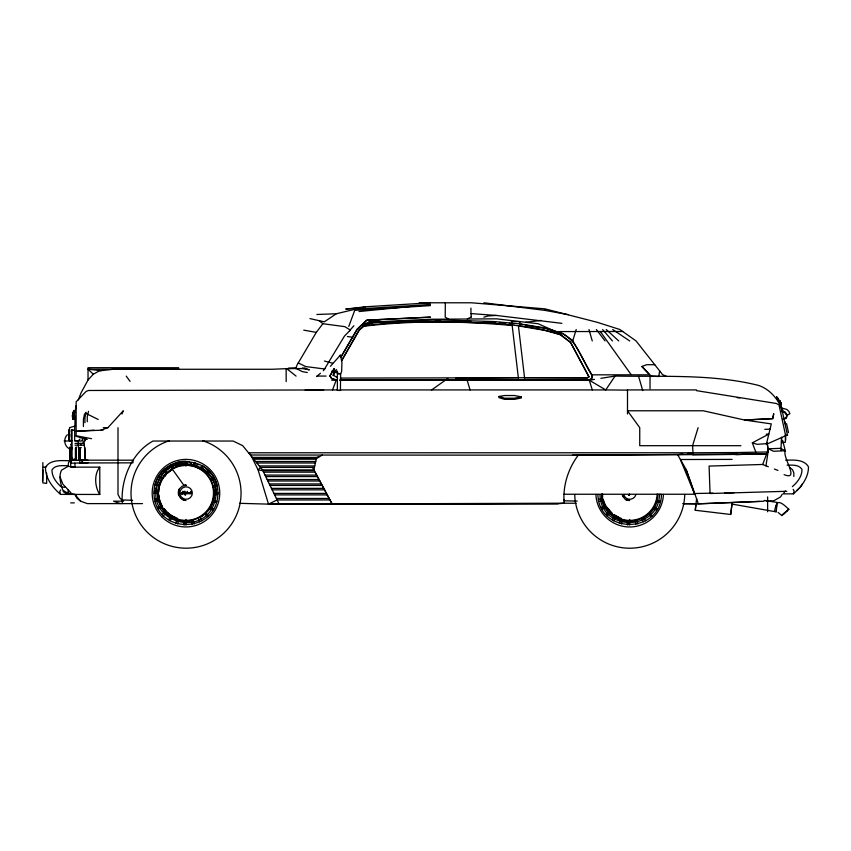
<?xml version="1.0" encoding="UTF-8"?>
<svg xmlns="http://www.w3.org/2000/svg" width="851" height="851" viewBox="0 0 851 851"><rect width="100%" height="100%" fill="white"/><g stroke="black" fill="none" stroke-linecap="round" stroke-linejoin="round"><path stroke-width="1.28" d="M307.317 372.547L302.307 371.6L295.701 368.238L272.299 369.27L113.46 369.27L99.376 370.855L93.302 374.217L88.025 369.228L88.025 367.696L178.604 367.728L178.604 369.27L88.025 369.228L88.025 379.971L80.994 392.992L78.356 399.885M511.419 320.582L512.121 325.465C462.912 321.167 412.895 320.253 363.845 326.252L359.25 330.188L341.655 360.824M455.828 378.269L518.397 377.642M340.655 357.335L357.112 329.177L361.494 325.029L372.015 322.561L437.957 319.912L493.208 321.518L520.131 323.891L522.705 324.71M341.655 360.43L359.25 329.794L363.845 325.859C406.384 319.87 449.722 321.784 492.559 323.21C515.557 325.231 538.896 327.146 560.852 334.805L544.64 330.369L520.44 326.252L519.706 321.572L511.419 321.572M649.058 374.823L591.626 374.834C581.531 359.654 576.372 336.209 556.607 331.582L570.521 342.155L588.988 376.865L587.477 378.035L524.599 377.642M73.463 416.469L74.42 411.554L74.154 414.49L74.441 413.522L73.324 413.575L73.112 414.437L73.484 411.65L73.92 417.724L72.856 417.692L72.367 415.618L73.431 415.65M74.399 411.969C73.377 411.554 74.367 412.32 73.494 416.437M74.165 413.703L73.973 415.097L74.399 414.043M767.4 453.796L578.265 455.189C568.021 468.805 562.617 486.166 564.17 503.207L576.063 503.26M74.207 412.012L74.122 413.426L73.356 413.32M74.665 412.607L74.739 411.65L74.367 415.054L74.462 413.905L74.122 414.99L73.25 414.841L73.718 411.682L73.516 412.703M73.739 413.639C73.271 417.841 73.941 409.182 73.952 412.703M74.122 414.724L74.409 411.65M73.505 412.969L73.505 416.32L73.58 413.533M74.143 413.969L73.984 415.043M71.707 430L71.707 459.636L71.707 430L72.888 430M73.963 415.107C74.218 411.097 73.675 416.054 73.803 414.448M72.612 417.809L72.643 416.809L73.718 416.841M73.814 413.246L73.888 410.852M74.069 410.905L73.867 417.479L72.792 417.447L72.75 418.958L73.814 418.99M74.26 410.948L74.037 417.384L72.973 417.352L72.92 418.681L73.994 418.713M73.941 416.299L74.282 412.044M74.441 414.98L73.292 414.703M70.378 457.178L70.08 459.636L70.08 447.158L70.08 457.178M71.218 457.434L70.92 459.88L70.92 447.413L70.92 457.434M73.931 412.278C72.803 410.99 73.377 415.128 73.973 411.671M75.824 457.934L75.526 460.38L75.526 447.913L75.526 457.934M76.484 457.178L76.186 459.636L76.186 447.158L76.186 457.178M79.207 457.934L78.909 460.38L78.909 447.913L78.909 457.934M80.249 457.678L79.951 460.125L79.951 447.647L79.951 457.678M73.569 415.926L73.718 411.746L73.494 412.267M74.409 413.852L74.228 415.022L74.154 414.043M73.909 413.214L74.228 411.873M780.931 450.19L781.59 437.254M72.367 415.618L72.792 419.352L73.867 419.383L74.665 411.905L74.601 411.033L73.633 410.799L73.101 414.533L74.526 414.437L73.782 414.99M185.561 494.803L186.082 492.899M186.082 493.208L185.816 493.41M74.005 414.139L74.005 412.022M73.654 413.873L73.622 414.82M73.377 414.937L73.59 414.107M73.633 414.139C73.675 416.033 74.09 412.341 73.941 414.32M74.611 412.735C74.558 410.31 75.228 413.373 73.909 412.554M732.094 503.484L730.69 514.483L695.256 510.26L696.522 499.346M730.69 514.483L732.094 502.845L731.966 504.069L776.123 511.845L776.208 511.217M74.409 412.022L74.399 412.171M776.123 511.845L777.261 502.441L764.241 500.462M73.633 414.692L74.431 413.543M330.401 366.292L340.453 355.058L341.921 362.441L341.655 371.355L340.687 373.77L337.368 373.685L340.623 373.706L340.411 390.449L337.368 390.364L337.368 371.047M732.02 503.515L731.966 504.069M74.133 412.565L74.282 411.746M696.586 499.282L696.661 498.622M70.58 459.04L70.356 459.189M72.718 459.295L72.484 459.455M75.186 459.04L74.973 459.625M76.026 459.285L75.803 459.444M85.004 460.019L85.004 447.764M189.156 493.527L189.816 493.654M696.086 503.845L695.256 510.26M74.292 414.639L74.367 413.629L74.165 414.969M154.01 493.165C154.499 451.434 217.42 451.434 217.909 493.165C217.42 534.896 154.499 534.896 154.01 493.165L157.712 493.165C160.967 540.693 231.312 521.727 210.516 478.985C183.89 439.648 132.352 490.942 171.838 517.631L169.987 520.833M157.02 485.41C146.553 522.886 205.219 538.609 214.909 500.92C225.366 463.444 166.7 447.722 157.01 485.41A29.966 29.966 0 0 1 185.965 463.199M183.986 500.25L185.954 500.505L180.529 498.26L178.55 494.761A7.67 7.67 0 0 1 179.306 489.006L182.114 486.208L185.944 485.176M213.633 509.143L210.42 507.292L213.239 500.473L214.207 493.165L213.239 485.857L216.824 484.9A31.955 31.955 0 0 0 201.942 465.497L200.081 468.699L193.273 465.88L185.965 464.923M659.472 494.463C658.972 531.184 601.444 532.056 599.987 495.335M597.891 494.495C598.508 534.343 660.876 534.3 661.45 494.463L657.749 494.463C657.376 529.747 601.934 529.588 601.466 494.378M191.081 491.687C191.241 490.984 189.422 494.484 191.284 493.644M74.697 411.841L73.526 411.831M768.357 466.752L765.964 465.837L768.559 448.796L780.495 448.328L785.303 450.796C782.016 457.168 800.376 481.198 784.101 474.656M774.623 511.238C776.378 500.282 778.888 499.739 788.845 509.334M787.42 434.925L766.347 444.35L771.293 423.904L744.444 420L772.931 418.671L773.761 413.682L772.463 418.618L744.444 420L703.266 410.778L627.495 410.778L639.739 427.67L639.739 445.69L740.913 445.69M188.954 493.048L189.741 492.857L188.837 493.378M295.648 368.568L297.18 364.76L316.295 332.379L322.869 323.72L344.793 326.646L350.357 330.05L344.432 336.134L324.571 368.972L305.732 366.568L298.254 362.941M659.685 370.962L658.727 376.525L651.004 376.068L642.058 366.419M72.792 419.352L73.463 415.916L74.526 415.948L73.92 417.724M74.962 411.724L76.154 405.619M84.557 413.894L83.419 419.288L83.419 426.479M82.579 437.733L82.366 439.988L81.345 441.041L74.686 440.754L74.686 426.181L69.559 427.659L69.559 440.754L71.718 440.871M182.635 492.931L182.305 493.08A4 4 0 0 0 181.359 493.282C180.359 494.516 184.784 493.569 182.497 491.708A1.298 1.298 0 0 1 183.135 491.442L183.603 491.931M86.111 412.278L84.93 417.681L84.93 422.702M322.274 455.019L316.349 458.657L313.859 469.89L262.48 469.89L242.716 445.69L233.163 441.041L153.02 441.041C131.767 452.392 120.342 479.996 122.331 503.611M187.422 491.421C185.475 496.569 187.699 491.25 187.411 491.421M334.571 368.962L333.177 375.568L335.783 371.036M88.515 411.32L87.27 416.713L87.27 421.745M184.507 493.931C184.337 493.006 183.582 492.601 184.901 491.335M190.613 492.984L190.89 491.367L191.103 491.889M183.625 491.835C182.178 490.591 183.986 496.09 180.986 493.452M183.827 492.942L184.88 491.335M183.837 492.942L183.55 493.91L183.976 493.378M177.689 524.025L178.646 520.45M193.273 465.88L194.23 462.306M194.23 466.284L195.187 462.699M621.4 524.056L622.358 520.472C610.805 517.259 601.88 506.451 601.583 494.378M785.388 490.984L783.228 493.867L793.377 493.867L794.153 490.984L793.185 489.389M339.592 380.195L589.275 380.195L591.519 378.961L592.317 375.674L572.691 340.56L563.064 333.666L545.863 328.103L520.131 323.891M591.519 378.961L592.317 375.674M69.622 494.463L62.846 490.165C60.729 483.996 58.4 476.337 61.506 470.199L68.048 466.348L68.548 462.391L70.697 460.71L70.697 467.188M698.118 427.67L692.586 445.69L693.118 454.615L572.446 455.168M572.691 340.953L576.223 329.528M781.643 411.012L785.026 411.905L787.366 415.15L786.707 417.203L784.569 418.745M72.856 417.692L73.463 415.916M629.378 494.208L629.006 494.974M175.71 523.216L176.912 519.727M619.422 523.237L620.624 519.759M348.782 326.422L354.729 310.349L430.425 305.626M188.209 493.335C186.018 493.644 190.337 493.931 187.688 493.186M786.845 491.282L710.053 493.516L709.096 466.082L762.687 464.465L768.559 448.796L773.357 451.253L785.303 450.796L782.707 440.552M332.507 389.928L336.209 380.195L331.592 378.695L329.943 375.674L334.177 368.419M623.017 496.697C620.719 491.346 624.932 501.59 627.666 500.26M189.135 493.527L189.475 493.048L189.677 493.686M339.751 356.08L340.092 355.25M73.324 413.575L73.548 414.511M163.371 470.571L165.988 473.188L161.499 479.039L158.68 485.857L155.095 484.9A31.955 31.955 0 0 1 185.965 461.21L185.965 466.178M179.316 489.038L178.561 494.825M645.643 520.865L643.792 517.653L649.643 513.164L654.132 507.313L656.951 500.505L660.536 501.462M121.948 414.011L123.31 410.778L107.917 427.67L100.769 430.212L76.143 431.276L94.089 430.18M629.549 494.261L629.261 494.835M736.775 454.391L693.022 454.987L693.001 452.775L248.854 452.775L250.811 455.019L258.098 469.89L268.512 504.132L558.118 503.707L564.17 503.207L279.139 504.132L262.48 469.89M215.718 494.793L217.856 492.74M184.997 494.569L185.571 494.803M629.283 494.835L628.644 494.729M188.22 493.335L187.614 493.729L187.699 493.186M201.166 469.529L202.964 466.284M86.079 438.552L83.387 443.392L82.579 438.999M336.443 369.504L333.177 375.174L337.156 377.418M613.688 520.865L615.55 517.653M329.943 376.068L334.177 368.813M341.315 356.612L357.112 329.571L366.802 320.167L430.319 317.146L366.802 320.167L357.112 329.571M782.186 494.261L780.569 496.931L772.963 501.239L770.346 501.282M60.74 489.921L59.772 491.516L60.559 494.399L99.78 494.463L99.78 467.146L71.665 467.146M185.837 493.41C183.795 493.027 186.954 493.176 184.89 494.888M802.45 483.942L800.355 487.272L797.1 490.187M735.094 454.764L736.519 452.541L768.379 451.966M183.912 493.346L184.486 492.974M781.686 411.022L782.952 410.608C778.133 399.566 770.357 389.364 758.549 385.418C712.234 373.802 662.535 376.95 615.05 376.068L605.742 389.928L340.443 389.928M80.005 439.031L78.569 440.754L74.686 440.754M163.626 477.698L162.296 479.475A27.072 27.051 -90 0 0 159.68 485.91M168.519 519.706L170.753 516.791M612.22 519.738L614.465 516.823M67.335 434.755C63.155 438.616 64.208 446.041 69.218 448.679M323.295 370.738L325.082 368.568M349.538 330.72L353.878 325.773M778.08 512.43L781.846 515.525L786.239 511.536M88.025 379.971L93.302 374.217M163.371 515.759L165.988 513.142M205.931 473.188L208.559 470.571M607.071 515.78L609.699 513.164M73.101 459.636L75.707 459.466L71.909 459.38M206.878 474.422L209.569 471.901M784.707 512.823L783.069 514.387L784.25 513.334M785.994 511.738L787.643 510.175L785.898 511.738M792.345 486.655C797.366 482.347 802.131 476.283 801.961 469.38C798.94 464.369 792.09 465.135 787.101 465.178M793.377 493.867C801.238 487.112 808.727 477.592 808.45 466.752C803.844 459.072 793.345 460.051 785.654 460.178M785.207 512.355L786.09 511.536M784.462 513.174L785.399 512.281M784.813 512.823L781.846 515.525M316.615 376.589L320.433 373.249M167.37 473.241L171.891 469.699M340.474 378.078L587.477 377.642L588.988 376.472M162.211 514.259L165.126 512.015M605.923 514.281L608.837 512.047M784.186 418.82L786.175 417.394L786.781 415.479L784.611 412.48L781.473 411.639M431.67 389.928L447.86 378.408M99.78 467.146C93.876 474.124 94.791 487.166 99.78 494.463M430.425 302.786L365.43 306.785L336.326 313.753L324.305 321.827L309.955 318.614M71.633 459.636L71.633 457.178M180.901 493.42L182.646 492.931M787.366 415.15L789.877 413.692L788.877 411.363L786.813 409.427L780.622 407.778M158.286 509.143L161.499 507.292M210.42 479.039L213.633 477.188M601.997 509.164L605.21 507.313M210.931 480.272L214.154 478.443M591.519 378.567L589.275 379.791L340.198 379.791M755.773 451.966L752.327 442.818L768.815 434.127L766.23 434.159M687.895 453.423L693.001 452.775L736.519 452.541L736.594 454.753L752.05 453.796M467.348 318.902L470.922 317.146M779.771 400.821L778.814 401.289L779.676 403.172L780.718 402.8L779.771 400.821L781.378 404.193L780.41 404.661L776.676 396.928L780.41 404.661M778.58 401.012L779.814 401.119L780.644 402.704M779.314 402.374L780.271 401.895L781.207 403.842L780.239 404.31M780.537 402.48L779.527 402.874L776.676 396.991M780.101 404.065L781.069 403.587M239.493 503.313L268.512 504.132L277.107 499.952L329.997 499.952M777.835 398.619L776.825 397.725L778.442 400.842M778.856 401.523L776.867 397.779L779.505 401.832L777.218 397.513L778.431 400.8C776.367 398.247 780.112 401.523 778.165 400.31M777.676 398.289L776.899 397.757M777.591 398.151L777.314 397.651L778.825 400.587L777.495 398.949L778.431 400.821L777.814 399.481M778.208 399.289L778.825 400.64L778.005 398.97M778.42 400.747C778.176 398.821 778.388 399.598 778.463 399.938M778.037 399.002L778.825 400.576M779.527 401.863L777.123 398.204M381.376 319.476L368.781 322.167L361.494 325.422L370.983 323.157M172.2 469.007L178.838 466.252L185.965 465.316A27.53 27.53 0 0 1 211.835 502.26A27.53 27.53 0 0 1 168.275 513.93A27.53 27.53 0 0 1 172.2 469.007L183.986 485.432L185.954 485.176L183.986 485.432M363.845 325.859L372.015 322.561M374.663 321.88L372.015 322.954L377.248 322.476M157.52 507.292L160.967 506.015M601.231 507.313L604.678 506.037M199.528 464.497L195.783 465.071M629.017 494.974L628.474 495.08M213.388 486.995L216.952 485.857M316.923 457.402L318.636 456.891M755.805 454.179L757.156 453.796M483.847 317.146L488.112 315.966L496.25 315.434L561.883 323.337M83.143 460.125L79.813 460.38L79.813 463.178L85.706 463.008L82.462 462.976L82.451 460.348L84.802 460.168L132.947 460.2L132.947 462.838L82.462 462.976M155.095 501.43L158.68 500.473M598.806 501.462L602.391 500.505M363.717 307.222L365.43 306.785L345.719 309.094L361.058 307.839M190.603 492.984L190.709 493.623M762.57 454.179L764.262 453.796M525.503 322.306L541.002 320.423M70.463 494.463L66.091 492.75L68.027 492.325M42.858 467.465L46.645 466.646M521.355 396.821L514.429 398.215L504.643 398.215L498.92 396.47L498.92 397.63L504.643 399.364L514.429 399.364L521.355 397.97L521.355 396.821L514.408 395.524L504.643 395.524L498.92 396.47M782.792 419.096L786.196 418.426M184.348 492.878L184.486 493.931M594.434 379.365L589.275 380.195L581.797 379.791M600.87 378.333L615.05 376.068M185.965 521.408L193.273 520.45L194.23 524.025M682.779 454.083L677.662 454.732L686.183 469.582L698.363 503.824L759.922 501.42M100.769 430.212L103.386 429.915M359.005 311.54L430.425 304.456L354.729 309.19M71.75 467.412L75.26 467.146L68.048 466.348M87.94 460.2L82.451 460.348M87.951 462.838L71.388 463.178L71.388 460.38L85.536 460.38L84.228 443.392L75.016 443.392M766.517 443.648L757.23 444.35L752.327 442.818M368.781 322.167L430.478 319.253L496.537 318.827L538.162 323.752L556.607 331.975M154.808 499.25L158.499 499.08M598.519 499.271L602.2 499.101M316.88 314.487L336.326 313.753M381.184 322.114L395.704 321.657M408.905 321.242L423.436 320.774M435.318 320.401L440.584 320.391M764.762 429.34L770.006 429.191M694.693 493.516L713.053 493.154M724.839 492.92L734.019 492.74M305.179 390.183L323.678 389.928M320.306 504.132L332.156 504.09L315.083 472.167M732.126 459.402L680.406 459.519L694.693 494.25L563.958 494.25M268.512 504.132L558.118 503.707M419.213 302.786L471.401 302.786L544.97 308.849L596.934 322.221L619.932 329.528L636.069 340.953L662.578 374.631L666.035 376.068M559.564 331.571L622.709 331.496M654.77 364.707L646.622 364.707L641.771 366.526L649.59 374.823M288.415 368.238L295.701 368.238M288.127 368.568L306.126 368.568M316.934 376.068L326.114 376.068M331.656 380.195L336.964 380.195M337.794 389.928L88.515 390.481L86.111 391.439L76.143 401.81L76.143 436.329L87.249 439.435M696.49 389.928L627.495 389.928L627.495 414.011M103.279 427.67L107.917 427.67M68.942 430L69.559 430.021M71.909 430.255L74.388 430.255M68.942 430.617L69.559 430.617M68.942 430.829L69.559 430.829M68.942 431.074L69.559 431.074M68.942 432.031L69.559 432.031M69.559 433.819L68.942 433.85L69.559 434.01M68.942 434.212L69.559 434.212M68.942 434.723L69.559 434.723M68.942 434.808L69.559 434.808M68.942 435.467L69.559 435.467M68.942 435.659L69.559 435.659M68.942 435.808L69.559 435.691M68.942 436.361L69.559 436.329M68.942 436.478L69.559 436.393M68.942 436.659L69.559 436.659M68.942 437.137L69.559 437.137M68.942 438.978L69.559 439.031M68.942 439.68L69.559 439.68M68.942 439.839L69.559 439.839M68.942 440.02L69.559 440.02M68.942 440.19L69.559 440.19M69.559 440.754L71.792 440.754M64.102 441.009L71.42 441.009M75.016 445.179L84.387 445.179M71.633 449.605L71.633 447.158M751.305 454.179L766.432 454.179M250.811 455.019L578.265 455.189M84.706 457.178L85.334 457.178M252.683 457.402L318.391 457.402M253.662 458.657L316.349 458.657M253.853 458.902L316.295 458.902M70.08 459.636L76.76 459.636M70.697 460.71C62.357 460.859 50.677 458.838 45.486 467.284C45.209 478.134 52.688 487.644 60.559 494.399M255.906 461.508L315.71 461.508M257.076 463.008L315.381 463.008M68.048 465.72C62.729 465.816 55.283 464.529 51.975 469.912C51.805 476.826 56.57 482.879 61.58 487.187L65.463 487.187M259.374 465.933L314.732 465.933M314.402 467.422L260.544 467.422L258.098 469.89L262.853 470.667L314.274 470.667M42.858 469.837L42.55 480.9M263.587 472.167L314.785 472.167M265.001 475.092L316.636 475.092M265.735 476.581L317.444 476.581M267.161 479.517L319.008 479.517M267.884 481.006L319.806 481.006M269.31 483.932L321.401 483.932M270.033 485.432L322.199 485.432M271.458 488.357L323.774 488.357M272.192 489.846L324.571 489.846M214.207 493.165L217.909 493.165M273.916 493.41L326.486 493.41M214.037 494.431L217.75 494.431M274.65 494.899L327.284 494.899M276.373 498.463L329.199 498.463M763.9 501.239L698.363 503.824L683.045 503.622M766.485 501.239L772.963 501.239M70.697 502.877L74.335 502.877M142.511 503.611L87.302 503.611L80.6 501.186L77.069 498.388L74.962 494.463L80.6 501.186M683.055 503.749L697.118 503.813M627.495 390.12L605.742 389.928L589.275 380.195L592.285 389.928M73.516 411.927L74.26 411.852M74.462 413.905L74.026 413.894M577.201 501.101L563.979 500.782L563.936 499.569M453.743 320.774L470.837 321.263M483.996 321.646L495.686 322.125M122.087 499.973L132.639 500.271M737.264 397.715L739.902 397.874M470.922 308.126L470.986 313.583L496.25 315.434M339.815 390.205L340.623 390.364M499.42 322.455L505.632 323.008M509.355 323.337L514.217 323.763M520.44 326.252L518.397 325.667L524.599 378.035M88.025 369.228L100.992 370.674M568.425 314.668L544.97 310.381L483.953 302.786M154.254 491.272L157.903 491.729M75.26 494.463L66.091 492.75M627.687 500.271L629.666 500.537L625.825 499.505M622.358 520.472L629.666 521.44L636.984 520.472L637.942 524.056M347.442 336.539L352.771 337.251M696.458 390.641L776.24 403.459L778.995 404.927L785.601 435.435M776.176 505.834L776.825 505.941M525.28 325.125L545.863 328.497L555.416 331.592M303.754 330.145L316.295 332.379M76.143 435.744L91.525 438.69M84.334 460.125L85.536 460.38M80.749 460.125L81.962 460.38L82.132 463.008M324.422 361.037L332.645 363.196M656.557 501.462L660.131 502.42M155.499 483.932L159.073 484.9M213.239 500.473L216.824 501.43M212.846 501.43L216.431 502.398M337.921 372.664L331.954 371.004L336.943 372.589M329.943 375.674L331.592 378.301L336.209 379.791M120.257 503.611L113.545 501.186L123.618 501.186L120.097 498.388L117.991 494.463L117.991 427.67M774.357 469.039L777.952 470.412M65.793 493.165L69.154 494.399M182.135 499.484L183.965 500.239M762.687 464.465L765.964 465.837M618.762 517.291L613.794 514.547M175.061 517.27L171.891 515.94L166.466 511.696L164.296 508.824L166.466 511.696A26.955 26.955 0 0 0 177.444 518.28M191.656 463.944L188.911 461.604M85.334 413.086L98.216 419.5M653.281 508.43L656.557 510.196M209.569 508.398L212.846 510.164M448.722 319.178L445.211 317.146L445.318 302.786M654.132 507.313L657.344 509.164M159.073 476.166L162.286 478.017M158.286 477.188L161.499 479.039M287.489 369.27L296.084 376.121M612.72 329.528L629.697 340.953M70.633 444.626L71.388 445.179M559.15 333.911L570.521 342.559L588.988 376.865M611.986 513.132L606.008 506.185A27.072 27.051 -90 0 1 603.38 499.75M63.102 491.463L64.74 492.75M70.963 492.75L62.9 484.24L60.102 477.06M319.136 320.689L322.869 323.72M789.781 467.497L792.43 469.656L793.823 472.709L793.823 476.528M154.733 487.666L156.382 490.208M164.094 470.018L166.881 472.507M606.252 329.528L618.751 340.953M649.643 513.164L652.26 515.78M208.559 515.759L205.931 513.142L200.081 517.631L201.932 520.833M648.675 513.908L651.26 516.557M204.963 513.876L207.548 516.525M602.636 329.528L612.465 340.953M777.303 397.598L777.282 398.47M608.008 508.845L610.22 511.717A26.955 26.955 0 0 0 611.943 513.291M596.36 329.528L605.05 340.953M631.038 374.504L600.263 331.496M126.235 376.121L130.065 381.386M170.923 465.103L172.913 468.263M778.314 400.534L777.782 399.555M169.987 465.497L171.838 468.699L178.646 465.88L177.689 462.306M777.293 398.598L777.016 397.981M777.686 398.47L777.399 397.917M312.53 467.422L332.22 504.09M777.154 398.247L777.516 398.97M778.973 400.832L779.399 401.629M779.048 400.949L778.314 399.662M778.495 400.832L779.676 403.172M777.665 398.257L778.08 399.066M779.814 401.119L781.378 404.193M641.899 518.44L643.303 521.833M198.187 518.408L199.591 521.812M686.183 469.582L694.693 494.25M470.05 389.928L467.039 379.791L465.114 378.11M638.505 376.068L642.739 390.641M588.966 329.528L592.264 340.953M178.646 462.178L179.614 465.752M786.558 423.67L788.505 432.68M780.814 404.406L787.537 435.446M84.419 438.371L84.823 440.797M768.208 450.679L767.177 442.903L768.166 450.413M635.357 520.684L635.835 524.333M191.645 520.663L192.135 524.301M81.292 447.754L81.058 447.605M512.121 325.071L518.397 378.035M73.686 417.841L73.867 419.383M80.654 443.392L80.802 445.179M470.986 313.583L471.284 317.146M68.133 489.804L68.548 493.867M785.686 434.999L785.686 440.265M785.377 421.968L785.377 424.17M785.377 434.829L785.377 442.243L781.59 442.743L781.59 437.595M767.623 496.931L767.623 511.781M650.036 376.068L650.036 388.694M629.666 519.493L629.666 525.141M628.027 521.216L628.027 524.929M627.368 521.131L627.368 524.844M544.97 309.615L544.97 310.381M286.159 368.568L286.159 381.62M187.358 461.391L187.358 465.103M185.965 519.461L185.965 525.12M184.327 521.195L184.327 524.907M183.667 521.11L183.667 524.812M78.281 440.956L78.281 447.381M74.962 415.714L74.962 426.34M74.962 459.189L74.973 460.38M74.962 463.178L74.962 467.093M71.388 443.392L71.388 446.477M68.942 429.787L68.942 440.446M46.645 473.082L46.645 483.389L42.858 482.889L42.858 462.614M202.772 440.754A55.017 55.017 0 0 1 230.6 525.429A55.017 55.017 0 0 1 141.468 525.429A55.017 55.017 0 0 1 169.296 440.754M684.747 494.484A55.017 55.017 0 0 1 629.74 548.214A55.017 55.017 0 0 1 574.733 494.484M162.296 506.164A27.072 27.051 -90 0 1 159.68 499.728M159.403 498.601A27.072 27.051 -90 0 1 158.882 495.144M158.807 491.665A27.072 27.051 -90 0 1 159.403 487.038M200.942 467.21A29.966 29.966 0 0 1 215.931 493.165M167.36 473.145A26.955 26.955 0 0 1 172.083 469.699M181.38 493.282A4 4 0 0 1 182.316 493.08M182.486 491.708A1.298 1.298 0 0 1 183.114 491.442M602.71 496.324A27.072 27.051 -90 0 1 602.519 494.005M621.156 518.302A26.955 26.955 0 0 1 613.816 514.717M663.418 494.442A33.774 33.774 0 0 1 629.666 526.971A33.774 33.774 0 0 1 595.913 494.442M657.174 494.059A27.53 27.53 0 0 1 629.676 520.397A27.53 27.53 0 0 1 602.178 494.059M635.846 494.686A6.244 6.244 0 0 1 623.794 494.686M166.466 473.943L164.296 476.815L166.519 473.943M788.707 509.196L786.537 511.228L788.707 509.196M304.732 368.238L302.19 368.238L309.349 369.887L304.732 368.238M69.559 431.563L68.942 431.563L69.559 431.606M69.559 434.404L68.942 434.404L69.559 434.446M69.559 435.935L68.942 435.935L69.559 436.063M162.073 517.046A33.774 33.774 0 0 0 218.59 501.909A33.774 33.774 0 0 0 177.221 460.54A33.774 33.774 0 0 0 162.073 517.046M182.997 498.452A6.244 6.244 0 0 0 192.358 493.048A6.244 6.244 0 0 0 182.997 487.644A6.244 6.244 0 0 0 182.997 498.452"/></g></svg>
